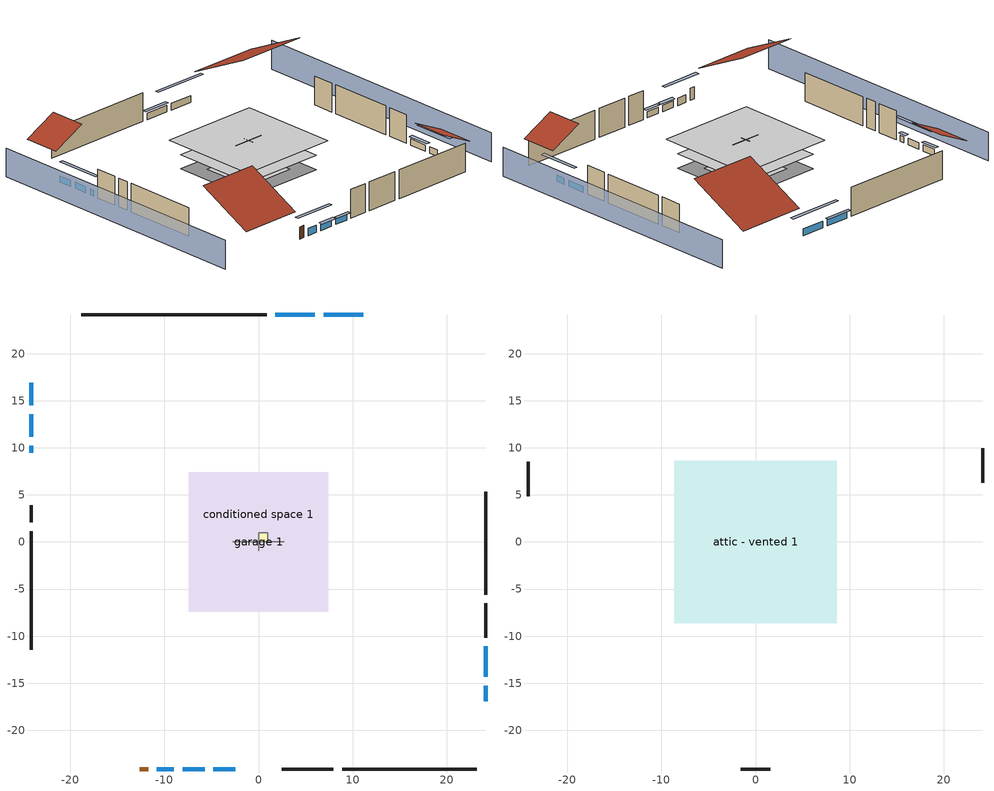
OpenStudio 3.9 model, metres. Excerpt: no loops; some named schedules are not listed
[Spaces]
garage 1
 floor foundation (Slab1 construction): -4.48,-4.48 -4.48,4.48 4.48,4.48 4.48,-4.48 z0
 wall outside (Wall1 construction): 24.11,-10.17 24.11,-6.51 z0:4.88
 wall outside (Wall2 construction): 2.47,-24.11 7.96,-24.11 z0:4.88
 wall outside (Wall12 construction): -24.11,3.92 -24.11,2.09 z0:4.88
 wall to conditioned space 1 (Wall5 construction Reversed): 2.74,0 -2.74,0 z0:4.88
 wall to conditioned space 1 (Wall6 construction Reversed): 0,0.91 0,-0.91 z0:4.88
conditioned space 1
 floor to garage 1 (Floor1 construction): -4.48,-4.48 -4.48,4.48 4.48,4.48 4.48,-4.48 z0
 floor foundation (Slab2 construction): -7.41,-7.41 -7.41,7.41 7.41,7.41 7.41,-7.41 z0
 floor adiabatic (AdiabaticFloorConstruction): -7.41,-7.41 -7.41,7.41 7.41,7.41 7.41,-7.41 z2.44
 wall outside (Wall3 construction): 0.86,24.11 -18.81,24.11 z0:4.88
 wall outside (Wall4 construction): 24.11,-5.58 24.11,5.35 z0:4.88
 wall outside (Wall7 construction): 8.88,-24.11 23.18,-24.11 z0:4.88
 wall outside (Wall8 construction): -24.11,1.16 -24.11,-11.43 z0:4.88
 wall outside (AdiabaticWallConstruction): 11.14,24.11 6.92,24.11 / 6,24.11 1.79,24.11 z0:1.13; 24.11,-16.91 24.11,-15.25 / -24.11,13.58 -24.11,11.18 / -24.11,16.91 -24.11,14.51 z0:1.1; 24.11,-14.32 24.11,-11.09 / -8.07,-24.11 -5.73,-24.11 z0:1.07; -10.78,-24.11 -9,-24.11 z0:1.22; -4.81,-24.11 -2.47,-24.11 / -24.11,10.25 -24.11,9.47 z0:1.04
 wall outside (AdiabaticWallConstruction 1): -12.62,-24.11 -11.71,-24.11 z0:2.03
 window (WindowConstruction): 11.13,24.11 6.93,24.11 z0:1.13
 window (WindowConstruction 1): 6,24.11 1.79,24.11 z0:1.13
 window (WindowConstruction 2): 24.11,-16.91 24.11,-15.25 z0:1.1
 window (WindowConstruction 3): 24.11,-14.32 24.11,-11.09 z0:1.07
 window (WindowConstruction 4): -10.78,-24.11 -9,-24.11 z0:1.22
 window (WindowConstruction 5): -8.07,-24.11 -5.73,-24.11 z0:1.07
 window (WindowConstruction 6): -4.81,-24.11 -2.47,-24.11 z0:1.04
 window (WindowConstruction 7): -24.11,13.58 -24.11,11.18 z0:1.1
 window (WindowConstruction 8): -24.11,10.25 -24.11,9.48 z0:1.04
 window (WindowConstruction 9): -24.11,16.91 -24.11,14.51 z0:1.1
 door (Door): -12.62,-24.11 -11.71,-24.11 z0:2.03
 ceiling adiabatic (AdiabaticFloorConstruction): 7.41,-7.41 7.41,7.41 -7.41,7.41 -7.41,-7.41 z2.44
central ac and furnace airloop ret air space
 floor adiabatic (AdiabaticConst): 0,0 0,1 1,1 1,0 z0
 wall adiabatic (AdiabaticConst): 0,1 0,0 1,0 1,1 0,1 z0:1
 ceiling adiabatic (AdiabaticConst): 1,0 1,1 0,1 0,0 z1
attic - vented 1
 floor to conditioned space 1 (Floor2 construction Reversed): -8.66,-8.66 -8.66,8.66 8.66,8.66 8.66,-8.66 z4.88
 wall outside (Wall9 construction): 24.11,6.28 24.11,9.97 z0:4.88
 wall outside (Wall10 construction): -24.11,8.55 -24.11,4.85 z0:4.88
 wall outside (Wall11 construction): -1.55,-24.11 1.54,-24.11 z0:4.88
 roof outside (Roof1 construction): 12.06,24.11,4.88 12.06,13.34,10.26 24.11,13.34,10.26 24.11,24.11,4.88
 roof outside (Roof2 construction): 24.11,-17.84,4.88 18.5,-17.84,7.68 18.5,-24.11,7.68 24.11,-24.11,4.88
 roof outside (Roof3 construction): -24.11,17.84,4.88 -18.5,17.84,7.68 -18.5,24.11,7.68 -24.11,24.11,4.88
 roof outside (Roof4 construction): -13.55,-24.11,4.88 -13.55,-14.67,9.6 -24.11,-14.67,9.6 -24.11,-24.11,4.88
shading: -28.68,24.11 -28.68,-24.11 / 28.68,-24.11 28.68,24.11 z0:4.88; 4.18,24.11 13.88,24.11 13.88,24.72 4.18,24.72 z3.87; 1.48,24.11 6.3,24.11 6.3,24.72 1.48,24.72 z1.43; 24.11,-12.5 24.11,-19.66 24.72,-19.66 24.72,-12.5 z3.84; 24.11,-10.79 24.11,-14.62 24.72,-14.62 24.72,-10.79 z1.37; -6.25,-24.11 -13.52,-24.11 -13.52,-24.72 -6.25,-24.72 z3.96; -5.43,-24.11 -8.37,-24.11 -8.37,-24.72 -5.43,-24.72 z1.37; -2.17,-24.11 -5.11,-24.11 -5.11,-24.72 -2.17,-24.72 z1.34; -24.11,8.43 -24.11,16.32 -24.72,16.32 -24.72,8.43 z3.84; -24.11,9.17 -24.11,10.55 -24.72,10.55 -24.72,9.17 z1.34; -24.11,14.2 -24.11,17.22 -24.72,17.22 -24.72,14.2 z1.4
[Site]
Portland Intl Arpt_OR: Latitude {deg}=45.59; Longitude {deg}=-122.6; Time Zone {hr}=-8; Elevation {m}=33; Terrain=Suburbs; Keep Site Location Information=Yes
[Site:GroundTemperature:Shallow]
10.2558, 8.96328, 8.85977, 9.47314, 11.9355, 14.3863, 16.5111, 17.8571, 17.9714, 16.8767, 14.8061, 12.4304
[Site:WaterMainsTemperature]
Calculation Method=Schedule; Temperature Schedule=mains temperature schedule
[Building]
Building 1
[Material] Roughness=Rough
Name | Thickness {m} | Conductivity {W/m-K} | Density {kg/m3} | Specific Heat {J/kg-K} | Thermal Absorptance | Solar Absorptance | Visible Absorptance
slate or tile shingles | 0.01905 | 0.840978 | 1899.972 | 799.717 | 0.9 | 0.75 | 0.75
roof rigid ins | 0.00329814 | 0.029427 | 32.04 | 1214.23 | 0.9 | 0.7 | 0.7
osb sheathing 0.5 in. | 0.0127 | 0.115458 | 512.64 | 1214.23 | 0.9 | 0.6 | 0.6
composite shingle siding | 0.00635 | 0.162714 | 1121.4 | 1465.45 | 0.9 | 0.7 | 0.7
osb sheathing 0.5 in. 1 | 0.0127 | 0.115458 | 512.64 | 1214.23 | 0.9 | 0.7 | 0.7
wall stud and cavity | 0.1397 | 0.348479 | 139.0536 | 1170.24 | 0.9 | 0.6 | 0.6
wall rigid ins | 0.051816 | 0.029427 | 32.04 | 1214.23 | 0.9 | 0.7 | 0.7
wall stud and cavity 1 | 0.1397 | 0.207325 | 139.0536 | 1170.24 | 0.9 | 0.7 | 0.7
gypsum board | 0.0127 | 0.160291 | 801 | 837.4 | 0.9 | 0.6 | 0.6
wall rigid ins 1; wall rigid ins 2; exterior vertical ins; exterior vertical ins 1 | 0.051816 | 0.029427 | 32.04 | 1214.23
wall stud and cavity 2 | 0.1397 | 0.222524 | 139.0536 | 1170.24 | 0.9 | 0.7 | 0.7
floor stud and cavity | 0.1397 | 0.923637 | 92.3553 | 1139.71 | 0.9 | 0.7 | 0.7
osb sheathing 0.75 in. | 0.01905 | 0.115458 | 512.64 | 1214.23 | 0.9 | 0.7 | 0.7
floor covering | 0.0127 | 0.0433444 | 54.468 | 1339.84 | 0.9 | 0.6 | 0.6
ceiling loosefill ins | 0.254 | 0.0480833 | 16.02 | 1046.75 | 0.9 | 0.7 | 0.7
ceiling stud and cavity | 0.1397 | 0.104117 | 65.682 | 1177.47 | 0.9 | 0.7 | 0.7
concrete 4.0 in. | 0.1016 | 1.803125 | 2242.8 | 837.4 | 0.9 | 0.7 | 0.7
floor covering 1 | 0.0127 | 0.0450781 | 54.468 | 1339.84 | 0.9 | 0.9 | 0.9
wood siding; wood siding 1 | 0.0254 | 0.102417 | 544.68 | 1172.36
wall rigid ins 3; floor rigid ins | 0.512978 | 0.029427 | 32.04 | 1214.23 | 0.9 | 0.7 | 0.7
wall stud and cavity 3 | 0.0889 | 0.380278 | 52.3479 | 1209.89 | 0.9 | 0.7 | 0.7
door material | 0.04445 | 0.0612267 | 512.64 | 1214.23 | 0.9 | 0.7 | 0.7
floor stud and cavity 1 | 0.1397 | 1.75129 | 37.0049 | 1207.88 | 0.9 | 0.7 | 0.7
wall stud and cavity 4 | 0.0889 | 0.391764 | 83.0341 | 1211.67 | 0.9 | 0.7 | 0.7
furniture material conditioned space 1; furniture material garage 1 | 0.1524 | 0.115458 | 640.8 | 1214.23 | 0.9 | 0.6 | 0.6
[Construction]
Roof1 construction; Roof2 construction; Roof3 construction; Roof4 construction: slate or tile shingles, roof rigid ins, osb sheathing 0.5 in.
Wall1 construction; Wall2 construction; Wall9 construction; Wall10 construction; Wall11 construction; Wall12 construction: composite shingle siding, osb sheathing 0.5 in. 1, wall stud and cavity
Wall3 construction; Wall4 construction: composite shingle siding, wall rigid ins, osb sheathing 0.5 in. 1, wall stud and cavity 1, gypsum board
Wall5 construction Reversed: gypsum board, wall stud and cavity 2, osb sheathing 0.5 in. 1, wall rigid ins 1
Wall6 construction Reversed: gypsum board, wall stud and cavity 2, osb sheathing 0.5 in. 1, wall rigid ins 2
Wall7 construction; Wall8 construction: composite shingle siding, wall rigid ins 1, osb sheathing 0.5 in. 1, wall stud and cavity 1, gypsum board
Floor1 construction: floor stud and cavity, osb sheathing 0.75 in., floor covering
Floor2 construction Reversed: gypsum board, ceiling stud and cavity, ceiling loosefill ins
Slab1 construction: concrete 4.0 in.
Slab2 construction: concrete 4.0 in., floor covering 1
WindowConstruction; WindowConstruction 1; WindowConstruction 2; WindowConstruction 3; WindowConstruction 4; WindowConstruction 5; WindowConstruction 6; WindowConstruction 7; WindowConstruction 8; WindowConstruction 9: WindowMaterial
AdiabaticWallConstruction: wood siding, wall rigid ins 3, wall stud and cavity 3, gypsum board
Door: door material
AdiabaticWallConstruction 1: wood siding 1, wall rigid ins 3, wall stud and cavity 3, gypsum board
AdiabaticFloorConstruction: floor stud and cavity 1, floor rigid ins, osb sheathing 0.75 in., floor covering
PartitionWallConstruction: gypsum board, wall stud and cavity 4, gypsum board
furniture construction conditioned space 1: furniture material conditioned space 1
furniture construction garage 1: furniture material garage 1
AdiabaticConst: Adiabatic
[WindowMaterial:SimpleGlazingSystem]
WindowMaterial: U-Factor {W/m2-K}=2.15764; Solar Heat Gain Coefficient=0.44
[Material:NoMass]
Adiabatic: Roughness=Rough; Thermal Resistance {m2-K/W}=176.1
[ThermalZone] Multiplier=1; Use Ideal Air Loads=No
Name | Volume {m3} | Thermostat
conditioned space | 1265.65 | conditioned space temperature setpoint
attic - vented | 386.638
garage | 195.726
central ac and furnace airloop ret air zone | 1
[Sizing:Zone] Zone Cooling Design Supply Air Temperature Input Method=SupplyAirTemperature; Zone Cooling Design Supply Air Temperature {C}=14; Zone Cooling Design Supply Air Temperature Difference {deltaC}=11.11; Zone Heating Design Supply Air Temperature Input Method=SupplyAirTemperature; Zone Heating Design Supply Air Temperature {C}=40; Zone Heating Design Supply Air Temperature Difference {deltaC}=11.11; Zone Cooling Design Supply Air Humidity Ratio {kg-H2O/kg-air}=0.0085; Zone Heating Design Supply Air Humidity Ratio {kg-H2O/kg-air}=0.008; Cooling Design Air Flow Method=DesignDay; Heating Design Air Flow Method=DesignDay; Account for Dedicated Outdoor Air System=No; Dedicated Outdoor Air System Control Strategy=NeutralSupplyAir; Dedicated Outdoor Air Low Setpoint Temperature for Design {C}=autosize; Dedicated Outdoor Air High Setpoint Temperature for Design {C}=autosize; Zone Load Sizing Method=Sensible Load Only No Latent Load; Zone Latent Cooling Design Supply Air Humidity Ratio Input Method=HumidityRatioDifference; Zone Cooling Design Supply Air Humidity Ratio Difference {kgWater/kgDryAir}=0.005; Zone Latent Heating Design Supply Air Humidity Ratio Input Method=HumidityRatioDifference; Zone Humidification Design Supply Air Humidity Ratio Difference {kgWater/kgDryAir}=0.005; Sizing Option=Coincident
attic - vented; garage; central ac and furnace airloop ret air zone
[Space]
Name | Thermal Zone | Volume {m3}
conditioned space 1 | conditioned space | 1265.65
attic - vented 1 | attic - vented | 386.638
garage 1 | garage | 195.726
central ac and furnace airloop ret air space | central ac and furnace airloop ret air zone
[ThermostatSetpoint:DualSetpoint]
conditioned space temperature setpoint: Heating Setpoint Temperature Schedule=heating setpoint; Cooling Setpoint Temperature Schedule=cooling setpoint; Temperature Difference Between Cutout And Setpoint {deltaC}=0
[Foundation:Kiva] Exterior Vertical Insulation Depth {m}=0.6096; Wall Height Above Grade {m}=0.1016; Wall Depth Below Slab {m}=0.2032
Name | Initial Indoor Air Temperature {C} | Exterior Vertical Insulation Material
Foundation Kiva 1 | 13.4258 | exterior vertical ins
Foundation Kiva 2 | 19.4444 | exterior vertical ins 1
[Foundation:Kiva:Settings]
Soil Conductivity {W/m-K}=1.3848; Soil Density {kg/m3}=1842.3; Soil Specific Heat {J/kg-K}=418.7; Ground Solar Absorptivity=0.9; Ground Thermal Absorptivity=0.9; Ground Surface Roughness {m}=0.03; Far-Field Width {m}=40; Deep-Ground Boundary Condition=ZeroFlux; Deep-Ground Depth {m}=40; Minimum Cell Dimension {m}=0.2; Maximum Cell Growth Coefficient=3; Simulation Timestep=Timestep
[SurfaceProperty:ExposedFoundationPerimeter] Exposed Perimeter Calculation Method=TotalExposedPerimeter
Name | Total Exposed Perimeter {m}
Slab1 | 21.9456
Slab2 | 52.60848
[SurfaceProperty:IncidentSolarMultiplier] Incident Solar Multiplier=1; Incident Solar Multiplier Schedule=trans schedule winter=0.85 summer=0.7
Window1; Window2; Window3; Window4; Window5; Window6; Window7; Window8; Window9; Window10
[InternalMass:Definition] Design Level Calculation Method=SurfaceArea
Name | Construction | Surface Area {m2}
partition wall mass | PartitionWallConstruction | 519.049
furniture mass conditioned space 1 | furniture construction conditioned space 1 | 207.62
furniture mass garage 1 | furniture construction garage 1 | 8.02682
[InternalMass] Multiplier=1
Name | Internal Mass Definition | Space or SpaceType
partition wall mass | partition wall mass | conditioned space 1
furniture mass conditioned space 1 | furniture mass conditioned space 1 | conditioned space 1
furniture mass garage 1 | furniture mass garage 1 | garage 1
[Fan:SystemModel]
central ac and furnace supply fan: Availability Schedule=Always On Discrete; Design Maximum Air Flow Rate {m3/s}=0.472419; Speed Control Method=Discrete; Electric Power Minimum Flow Rate Fraction=0.2; Design Pressure Rise {Pa}=500; Motor Efficiency=1; Motor In Air Stream Fraction=1; Design Electric Power Consumption {W}=autosize; Design Power Sizing Method=PowerPerFlow; Electric Power Per Unit Flow Rate {W/(m3/s)}=794.58; Electric Power Per Unit Flow Rate Per Unit Pressure {W-s/m3-Pa}=1.66667; Fan Total Efficiency=0.7; Motor Loss Radiative Fraction=0; Speed Flow Fraction 1=0.89211; Speed Electric Power Fraction 1=0.70999; Speed Flow Fraction 2=1; Speed Electric Power Fraction 2=1
[EnergyManagementSystem:Sensor]
Name | Output Variable or Output Meter Index Key | Output Variable or Output Meter
central_ac_and_furnace_supply_fan_s; central_ac_and_furnace_supply_fan_s_1 | central ac and furnace supply fan | Fan Electricity Energy
water_heater_amb_temp | garage | Zone Mean Air Temperature
water_heater_amb_rh | garage | Zone Air Relative Humidity
water_heater_T_set | water heater setpoint | Schedule Value
out_pb_s |  | Site Outdoor Air Barometric Pressure
out_wt_s |  | Site Outdoor Air Humidity Ratio
site_vw_s |  | Site Wind Speed
cool_season | cooling season schedule | Schedule Value
central_ac_and_furnace_airloop_Fan_RTF_s | central ac and furnace supply fan | Fan Runtime Fraction Speed 1
central_ac_and_furnace_airloop_Fan_RTF_s_1 | central ac and furnace supply fan | Fan Runtime Fraction Speed 2
central_ac_and_furnace_airloop_AH_MFR_s | Node 6 | System Node Mass Flow Rate
central_ac_and_furnace_airloop_AH_VFR_s | Node 6 | System Node Current Density Volume Flow Rate
central_ac_and_furnace_airloop_AH_Tout_s | Node 6 | System Node Temperature
central_ac_and_furnace_airloop_AH_Wout_s | Node 6 | System Node Humidity Ratio
central_ac_and_furnace_airloop_RA_T_s | Node 9 | System Node Temperature
central_ac_and_furnace_airloop_Ra_W_s | Node 9 | System Node Humidity Ratio
central_ac_and_furnace_airloop_0_DZ_T_s | attic - vented | Zone Air Temperature
central_ac_and_furnace_airloop_0_DZ_W_s | attic - vented | Zone Mean Air Humidity Ratio
natural_vent_s | natural vent schedule | Schedule Value
htg_sp_s | heating setpoint | Schedule Value
clg_sp_s | cooling setpoint | Schedule Value
mech_vent_range_fan_0_sch_s | mech vent range fan 0 schedule | Schedule Value
mech_vent_bath_fan_0_sch_s | mech vent bath fan 0 schedule | Schedule Value
clothes_dryer_exhaust_0_sch_s | clothes_dryer | Schedule Value
htg_load_cond |  | Heating:EnergyTransfer:Zone:CONDITIONED SPACE
clg_load_cond |  | Cooling:EnergyTransfer:Zone:CONDITIONED SPACE
htg_load_duct |  | Heating:EnergyTransfer:Zone:CENTRAL AC AND FURNACE AIRLOOP RET AIR ZONE
clg_load_duct |  | Cooling:EnergyTransfer:Zone:CENTRAL AC AND FURNACE AIRLOOP RET AIR ZONE
s_conv | Floor1 | Surface Inside Face Convection Heat Gain Energy
s_ig | Floor1 | Surface Inside Face Internal Gains Radiation Heat Gain Energy
s_sol | Floor1 | Surface Inside Face Solar Radiation Heat Gain Energy
s_lgt | Floor1 | Surface Inside Face Lights Radiation Heat Gain Energy
s_surf | Floor1 | Surface Inside Face Net Surface Thermal Radiation Heat Gain Energy
s_conv_1 | Floor2 | Surface Inside Face Convection Heat Gain Energy
s_ig_1 | Floor2 | Surface Inside Face Internal Gains Radiation Heat Gain Energy
s_sol_1 | Floor2 | Surface Inside Face Solar Radiation Heat Gain Energy
s_lgt_1 | Floor2 | Surface Inside Face Lights Radiation Heat Gain Energy
s_surf_1 | Floor2 | Surface Inside Face Net Surface Thermal Radiation Heat Gain Energy
[ElectricEquipment:Definition] Design Level Calculation Method=EquipmentLevel
Name | Design Level {W} | Fraction Latent | Fraction Radiant | Fraction Lost
ceiling fan | 18.026 | 0 | 0.558 | 0
clothes washer | 129.337 | 0.03 | 0.162 | 0.7
clothes dryer | 2130.85 | 0.015 | 0.081 | 0.85
dishwasher | 378.63 | 0.3 | 0.18 | 0.4
fridge | 41.5354 | 0 | 0.6 | 0
freezer | 194.914 | 0 | 0.6 | 0
cooking range | 57.1525 | 0.16 | 0.384 | 0.2
misc tv | 303.184 | 0 | 0.6 | 0
misc plug loads | 293.77 | 0.021 | 0.558 | 0.049
misc permanent spa heater | 603.179 | 0 | 0 | 1
misc permanent spa pump | 630.778 | 0 | 0 | 1
whole house fan; mech vent house fan | 0 | 0 | 0 | 1
mech vent house fan cfis | 0 | 0 | 0 | 0
mech vent range fan 0 | 30 | 0 | 0 | 1
mech vent bath fan 0 | 15 | 0 | 0 | 1
[ElectricEquipment]
Name | Electric Equipment Definition | Space or SpaceType | Schedule
ceiling fan | ceiling fan | conditioned space 1 | ceiling_fan
clothes washer | clothes washer | conditioned space 1 | clothes_washer
clothes dryer | clothes dryer | conditioned space 1 | clothes_dryer
dishwasher | dishwasher | conditioned space 1 | dishwasher
fridge | fridge | conditioned space 1 | fridge schedule
freezer | freezer | garage 1 | freezer schedule
cooking range | cooking range | conditioned space 1 | cooking_range
misc tv | misc tv | conditioned space 1 | plug_loads_tv
misc plug loads | misc plug loads | conditioned space 1 | plug_loads_other
misc permanent spa heater | misc permanent spa heater | conditioned space 1 | misc permanent spa heater schedule
misc permanent spa pump | misc permanent spa pump | conditioned space 1 | misc permanent spa pump schedule
whole house fan | whole house fan | conditioned space 1 | Always On Discrete
mech vent house fan | mech vent house fan | conditioned space 1 | mech vent house fan schedule
mech vent house fan cfis | mech vent house fan cfis | conditioned space 1 | mech vent house fan cfis schedule
mech vent range fan 0 | mech vent range fan 0 | conditioned space 1 | mech vent range fan 0 schedule
mech vent bath fan 0 | mech vent bath fan 0 | conditioned space 1 | mech vent bath fan 0 schedule
[OtherEquipment:Definition] Design Level Calculation Method=EquipmentLevel
Name | Design Level {W} | Fraction Latent | Fraction Radiant | Fraction Lost
water heater sens; central ac and furnace airloop_0 SupSensLkToCond; central ac and furnace airloop_0 SupCondToLv; central ac and furnace airloop_0 RetCondToRP; central ac and furnace airloop_0 RetSensLkToRP; central ac and furnace airloop_0 SupCondToDZ; central ac and furnace airloop_0 RetCondToDZ; central ac and furnace airloop_0 SupSensLkToDZ; mech vent house fan sensible load | 0 | 0 | 0 | 0
water heater lat; central ac and furnace airloop_0 SupLatLkToCond; central ac and furnace airloop_0 RetLatLkToRP; central ac and furnace airloop_0 SupLatLkToDZ; mech vent house fan latent load | 0 | 1 | 0 | 0
water heater energy adjustment1 | 0.01 | 0 | 0 | 1
clothes dryer 2 | 0 | 0.015 | 0.081 | 0.85
cooking range 2 | 1674.97 | 0.16 | 0.384 | 0.2
misc fireplace | 655.246 | 0.1 | 0.3 | 0.4
general water use sensible | -61.6891 | 0 | 0.6 | 0
general water use latent | 62.594 | 1 | 0 | 0
[OtherEquipment]
Name | Other Equipment Definition | Space or SpaceType | Schedule | Fuel Type
water heater sens | water heater sens | garage 1 | Always On Discrete
water heater lat | water heater lat | garage 1 | Always On Discrete
water heater energy adjustment1 | water heater energy adjustment1 | garage 1 | Always On Discrete | Electricity
clothes dryer 1 | clothes dryer 2 | conditioned space 1 | clothes_dryer | Electricity
cooking range 1 | cooking range 2 | conditioned space 1 | cooking_range | NaturalGas
misc fireplace | misc fireplace | conditioned space 1 | misc fireplace schedule | NaturalGas
general water use sensible | general water use sensible | conditioned space 1 | general water use schedule
general water use latent | general water use latent | conditioned space 1 | general water use schedule
central ac and furnace airloop_0 SupSensLkToCond | central ac and furnace airloop_0 SupSensLkToCond | conditioned space 1 | Always On Discrete
central ac and furnace airloop_0 SupLatLkToCond | central ac and furnace airloop_0 SupLatLkToCond | conditioned space 1 | Always On Discrete
central ac and furnace airloop_0 SupCondToLv | central ac and furnace airloop_0 SupCondToLv | conditioned space 1 | Always On Discrete
central ac and furnace airloop_0 RetCondToRP | central ac and furnace airloop_0 RetCondToRP | central ac and furnace airloop ret air space | Always On Discrete
central ac and furnace airloop_0 RetSensLkToRP | central ac and furnace airloop_0 RetSensLkToRP | central ac and furnace airloop ret air space | Always On Discrete
central ac and furnace airloop_0 RetLatLkToRP | central ac and furnace airloop_0 RetLatLkToRP | central ac and furnace airloop ret air space | Always On Discrete
central ac and furnace airloop_0 SupCondToDZ | central ac and furnace airloop_0 SupCondToDZ | attic - vented 1 | Always On Discrete
central ac and furnace airloop_0 RetCondToDZ | central ac and furnace airloop_0 RetCondToDZ | attic - vented 1 | Always On Discrete
central ac and furnace airloop_0 SupSensLkToDZ | central ac and furnace airloop_0 SupSensLkToDZ | attic - vented 1 | Always On Discrete
central ac and furnace airloop_0 SupLatLkToDZ | central ac and furnace airloop_0 SupLatLkToDZ | attic - vented 1 | Always On Discrete
mech vent house fan sensible load | mech vent house fan sensible load | conditioned space 1 | Always On Discrete
mech vent house fan latent load | mech vent house fan latent load | conditioned space 1 | Always On Discrete
[WaterUse:Equipment:Definition]
Name | Peak Flow Rate {m3/s}
clothes washer | 1.8535e-06
dishwasher | 4.64116e-06
[Lights:Definition] Design Level Calculation Method=LightingLevel; Fraction Radiant=0.6; Fraction Visible=0.2; Return Air Fraction=0
Name | Lighting Level {W}
interior lighting | 2643.59
garage lighting | 50.0305
[Lights] Fraction Replaceable=1
Name | Lights Definition | Space or SpaceType | Schedule
interior lighting | interior lighting | conditioned space 1 | lighting_interior
garage lighting | garage lighting | garage 1 | lighting_garage
[Exterior:Lights:Definition]
exterior lighting: Design Level {W}=87.3025
[Exterior:Lights]
exterior lighting: Exterior Lights Definition=exterior lighting; Schedule=exterior lighting schedule
[People:Definition]
occupants: Number of People Calculation Method=People; Number of People {people}=3; Fraction Radiant=0.314171; Sensible Heat Fraction=0.56303; Carbon Dioxide Generation Rate {m3/s-W}=0; Enable ASHRAE 55 Comfort Warnings=No; Mean Radiant Temperature Calculation Type=EnclosureAveraged
[People]
occupants: People Definition=occupants; Space or SpaceType=conditioned space 1; Number of People Schedule=occupants; Activity Level Schedule=occupants activity schedule; Multiplier=1
[ZoneMixing] Schedule=Always On Continuous; Design Flow Rate Calculation Method=Flow/Zone; Design Flow Rate {m3/s}=0
Name | Zone or Space | Source Zone or Space
central ac and furnace airloop_0 ZoneMixDZToCond mix | conditioned space | attic - vented
central ac and furnace airloop_0 ZoneMixCondToDZ mix; whole house fan mix | attic - vented | conditioned space
[SpaceInfiltration:DesignFlowRate] Schedule=Always On Discrete; Design Flow Rate Calculation Method=Flow/Space; Design Flow Rate {m3/s}=0
Name | Space or SpaceType
natural vent flow; whole house fan flow; infil flow | conditioned space 1
attic_vented 1 duct leakage imbalance infil flow | attic - vented 1
[SpaceInfiltration:EffectiveLeakageArea] Schedule=Always On Discrete
Name | Space or SpaceType | Effective Air Leakage Area {cm2} | Stack Coefficient | Wind Coefficient
infil garage 1 | garage 1 | 81.551 | 0.000129147 | 4.38083e-05
infil attic - vented 1 | attic - vented 1 | 9987.63 | 0.000269167 | 4.62885e-05
